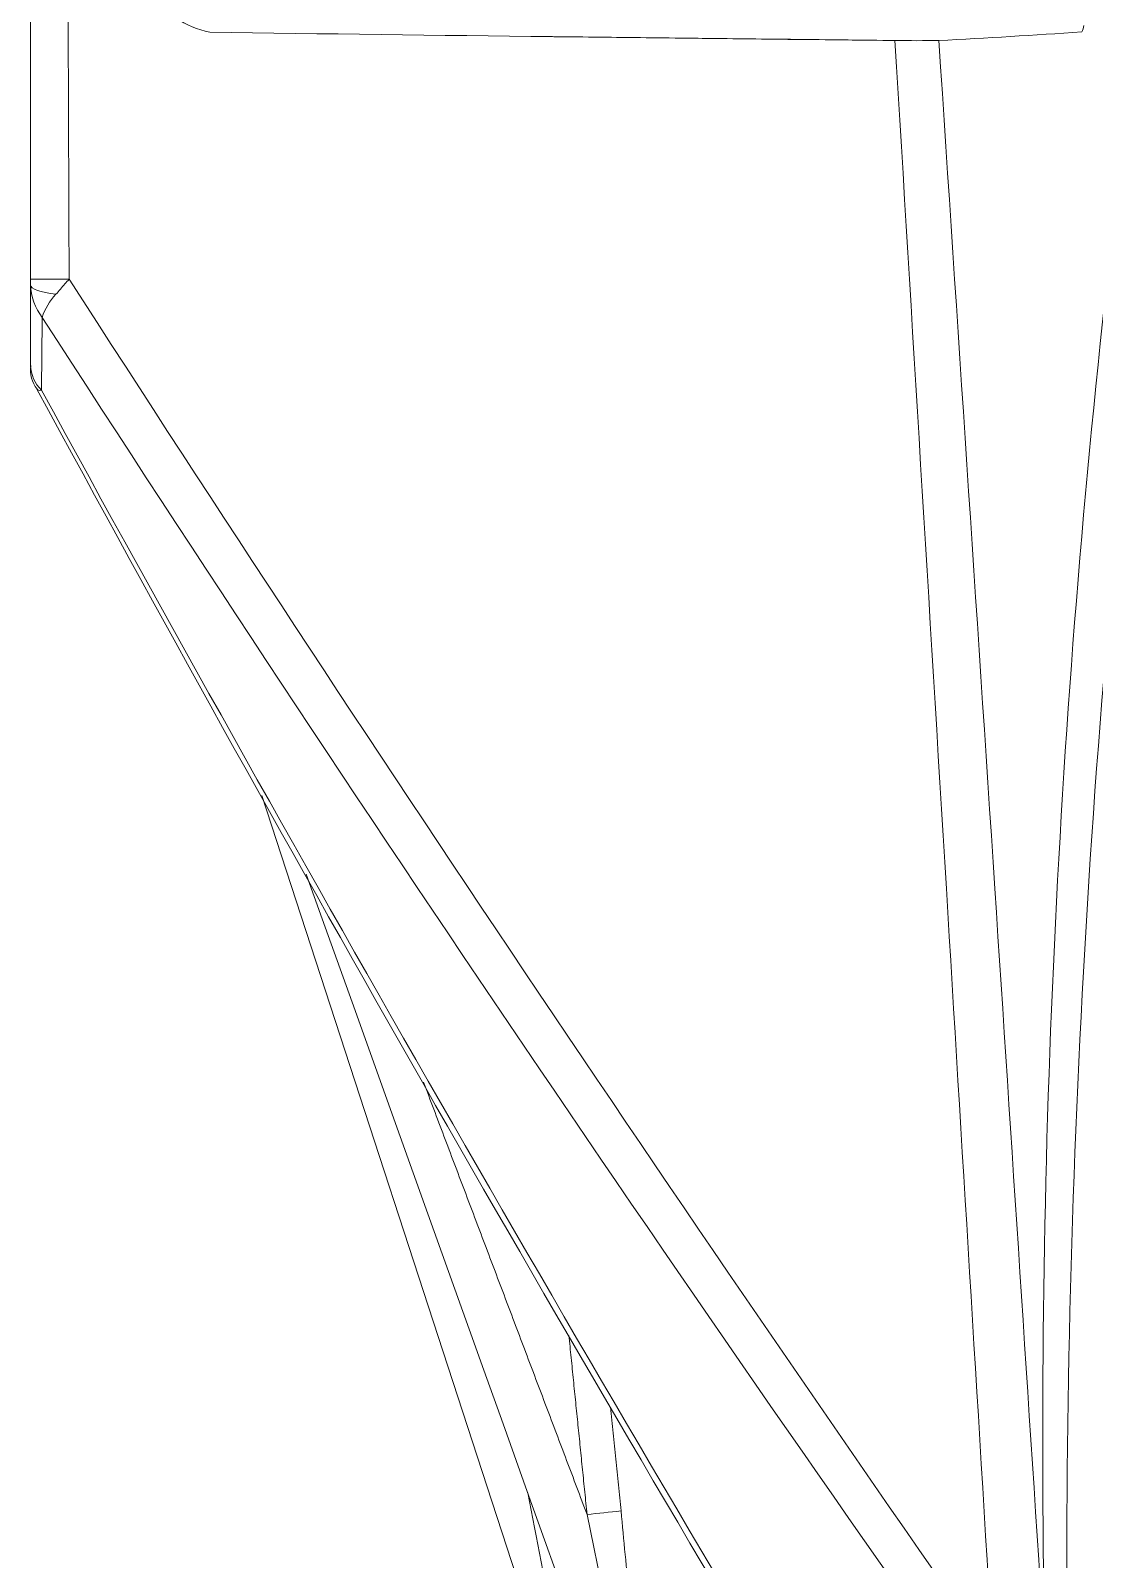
# Model space of a CAD drawing. Extents: x 8 to 113, y 2 to 87.
# Drawn here: x 45.577 to 47.276, y 21.711 to 24.151 of the extents above; entities that cross this region are included whole.
import ezdxf

# ---------------------------------------------------------------- set-up
doc = ezdxf.new("R2010")
doc.units = 0
doc.header["$MEASUREMENT"] = 0
doc.layers.add('OBJECT', color=7, linetype='CONTINUOUS')

msp = doc.modelspace()

# ---------------------------------------------------------------- linework, layer by layer
at = {"layer": 'OBJECT', "linetype": 'Continuous', "lineweight": 15}
msp.add_line((45.9465, 22.9301), (46.4572, 21.3647), dxfattribs=at)
at = {"layer": 'OBJECT', "linetype": 'Continuous', "lineweight": 15, "flags": 128}
for points in [[(45.5772, 23.7449), (45.5779, 23.7426), (45.58, 23.7403), (45.5834, 23.7381), (45.5882, 23.7361), (45.5941, 23.7342), (45.6011, 23.7325), (45.609, 23.7311), (45.6178, 23.7299)], [(46.0174, 22.8044), (46.0428, 22.7335), (46.0952, 22.5872), (46.1439, 22.4513), (46.2116, 22.2623), (46.2774, 22.0786), (46.3008, 22.0132), (46.3315, 21.9274), (46.3702, 21.8195), (46.443, 21.6164), (46.5219, 21.3961)], [(46.5227, 21.3943), (46.5254, 21.3869), (46.529, 21.3798), (46.5305, 21.3784), (46.5313, 21.3784), (46.5323, 21.38), (46.5328, 21.3823), (46.5331, 21.3905), (46.5315, 21.4139), (46.5284, 21.4405), (46.5168, 21.5171), (46.4927, 21.6496), (46.4656, 21.7827), (46.4656, 21.7827), (46.4656, 21.7827)]]:
    msp.add_lwpolyline(points, dxfattribs=at)
at = {"layer": 'OBJECT', "linetype": 'Continuous', "lineweight": 15}
for centre, radius, start, end in [((45.8962, 24.3038), 0.1592, 215.7933, 258.0552), ((47.2337, 24.1611), 0.025, 329.7216, 355.1078), ((50.5149, 366.1475), 342.0311, 269.220744, 269.404011), ((46.9923, 26.0006), 1.866, 268.9237, 271.0763), ((46.2745, 38.7281), 14.6126, 272.95323, 273.84877), ((45.6252, 27.9872), 4.2332, 269.3508, 270.1846), ((45.6637, 23.7466), 0.0864, 181.1328, 218.3268), ((104.7579, 61.848), 70.3293, 212.796078, 214.951612), ((63.8178, 21.9053), 16.6248, 173.61513, 181.19895), ((45.6873, 23.6636), 0.0961, 136.3989, 162.2247), ((98.3592, 57.7552), 62.8029, 212.844915, 215.388947), ((64.5325, 21.6909), 17.301, 173.35496, 181.01476), ((45.6344, 23.6179), 0.0572, 181.4483, 225.9282), ((45.6257, 23.6088), 0.0485, 171.4447, 218.4415), ((96.1043, 50.9594), 57.4601, 208.458415, 210.913777), ((101.7276, 54.2874), 63.9848, 208.683276, 210.946028), ((22.6951, 17.1232), 24.1368, 10.15147, 11.21371), ((46.0089, 26.3449), 4.585, 275.7159, 276.397)]:
    msp.add_arc(centre, radius, start, end, dxfattribs=at)
for points, knots in [([(45.6333, 25.1057), (45.6334, 25.0727), (45.6344, 24.8397), (45.6363, 24.3891), (45.638, 23.9716), (45.6388, 23.7541)], [0, 0, 0, 0, 0.07326, 0.517167, 1, 1, 1, 1]), ([(45.5772, 23.7543), (45.5772, 23.9886), (45.5772, 24.431), (45.5772, 24.8735), (45.5772, 25.0817)], [0, 0, 0, 0, 0.529531, 1, 1, 1, 1]), ([(47.1135, 21.5574), (47.0887, 21.9654), (47.0365, 22.8246), (46.9845, 23.6837), (46.9572, 24.1349)], [0, 0, 0, 0, 0.474885, 1, 1, 1, 1]), ([(47.0273, 24.1349), (47.0571, 23.6837), (47.1139, 22.8246), (47.17, 21.9654), (47.1966, 21.5574)], [0, 0, 0, 0, 0.525115, 1, 1, 1, 1]), ([(45.5772, 23.7449), (45.5772, 23.747), (45.5772, 23.7501), (45.5772, 23.7533), (45.5772, 23.7543)], [0, 0, 0, 0, 0.678854, 1, 1, 1, 1]), ([(45.5772, 23.6165), (45.5772, 23.6317), (45.5772, 23.6736), (45.5772, 23.7171), (45.5772, 23.7449)], [0, 0, 0, 0, 0.363151, 1, 1, 1, 1]), ([(45.6388, 23.7541), (45.6365, 23.7515), (45.6291, 23.7432), (45.6224, 23.7353), (45.6178, 23.7299)], [0, 0, 0, 0, 0.311848, 1, 1, 1, 1]), ([(45.5958, 23.693), (45.5956, 23.6684), (45.5952, 23.6291), (45.5948, 23.5911), (45.5946, 23.5768)], [0, 0, 0, 0, 0.623159, 1, 1, 1, 1]), ([(45.5882, 23.5788), (45.5885, 23.578), (45.589, 23.5764), (45.5928, 23.5766), (45.5946, 23.5768), (45.5946, 23.5768)], [0, 0, 0, 0, 0.558953, 0.987762, 1, 1, 1, 1]), ([(46.5198, 21.7884), (46.5243, 21.7421), (46.5333, 21.6494), (46.5411, 21.5295), (46.5435, 21.4469), (46.5425, 21.4026), (46.5407, 21.3811), (46.5378, 21.3685), (46.5358, 21.3652), (46.5346, 21.3647), (46.5346, 21.3647)], [0, 0, 0, 0, 0.307452, 0.614313, 0.797966, 0.866182, 0.934529, 0.967169, 0.999915, 1, 1, 1, 1])]:
    msp.add_open_spline(points, degree=3, knots=knots, dxfattribs=at)
for points in [[(46.3759, 24.1414), (46.9653, 24.1348)], [(46.4656, 21.7827), (46.2046, 22.4726)], [(46.4656, 21.7827), (46.4366, 22.0685)], [(46.503, 21.954), (46.5198, 21.7884)]]:
    msp.add_open_spline(points, degree=1, dxfattribs=at)

doc.saveas('drawing.dxf')
